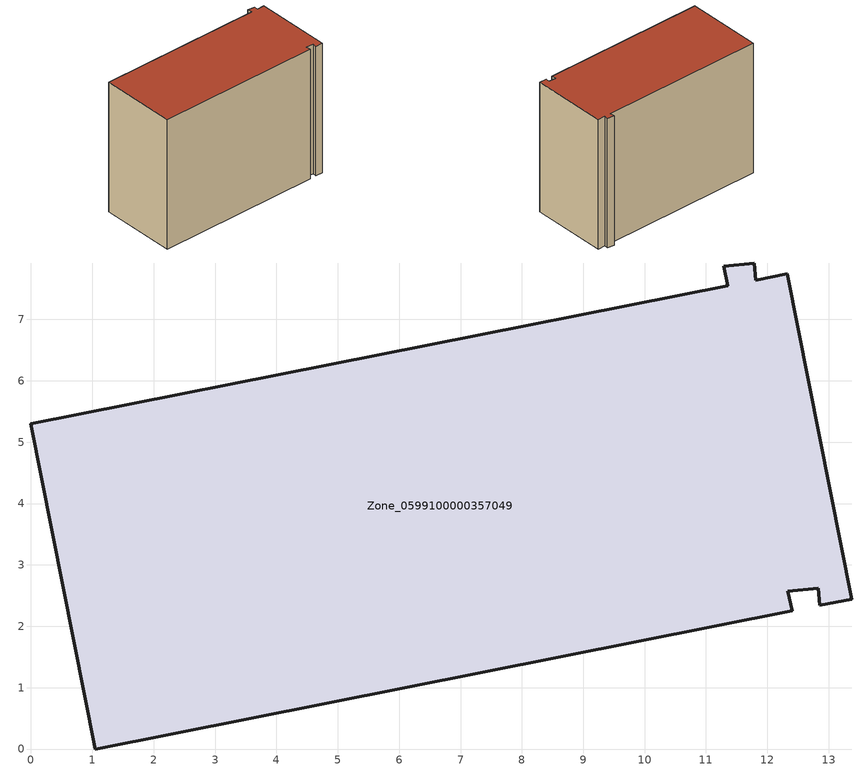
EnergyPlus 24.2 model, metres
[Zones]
Zone_0599100000357049
 floor ground (C_G): 11.81,7.64 12.32,7.74 13.37,2.44 12.86,2.34 12.83,2.62 12.34,2.57 12.41,2.25 1.05,0 0,5.3 11.36,7.55 11.29,7.87 11.79,7.92 z0
 wall outside (C_F): 1.05,0 12.41,2.25 12.34,2.57 12.83,2.62 12.86,2.34 13.37,2.44 12.32,7.74 11.81,7.64 11.79,7.92 11.29,7.87 11.36,7.55 0,5.3 1.05,0 z0:9.52
 roof outside (C_R): 11.79,7.92 11.29,7.87 11.36,7.55 0,5.3 1.05,0 12.41,2.25 12.34,2.57 12.83,2.62 12.86,2.34 13.37,2.44 12.32,7.74 11.81,7.64 z9.52
[BUILDING]
Pand.0599100000357049: North Axis=0; Terrain=City; Loads Convergence Tolerance Value=0.04; Temperature Convergence Tolerance Value=0.4; Solar Distribution=FullExterior; Maximum Number of Warmup Days=25; Minimum Number of Warmup Days=1
[Site:Location]
Rotterdam.The.Hague.AP_ZH_NLD Design_Conditions: Latitude=51.96; Longitude=4.45; Time Zone=1; Elevation=-4.5
[SITE:GROUNDTEMPERATURE:BUILDINGSURFACE]
18, 18, 18, 18, 18, 18, 18, 18, 18, 18, 18, 18
[MATERIAL] Thermal Absorptance=0.9; Solar Absorptance=0.7; Visible Absorptance=0.7
Name | Roughness | Thickness | Conductivity | Density | Specific Heat
G.TI.1992-2005 | MediumSmooth | 0.15 | 0.06 | 540 | 1210
F.TI.1992-2005 | Rough | 0.3 | 0.12 | 1920 | 840
R.TI.1992-2005 | MediumRough | 0.2 | 0.08 | 1500 | 1000
[CONSTRUCTION]
C_G: G.TI.1992-2005
C_F: F.TI.1992-2005
C_R: R.TI.1992-2005
[ZONE]
Zone_0599100000357049: Type=1; Multiplier=1; Ceiling Height=Autocalculate; Volume=Autocalculate; Floor Area=autocalculate; Part of Total Floor Area=Yes
[ZONEINFILTRATION:DESIGNFLOWRATE]
Infil_Zone_0599100000357049: Zone or ZoneList or Space or SpaceList=Zone_0599100000357049; Schedule=AlwaysOn; Design Flow Rate Calculation Method=Flow/Area; Flow Rate per Floor Area=0.0015; Constant Term Coefficient=1; Temperature Term Coefficient=0; Velocity Term Coefficient=0; Velocity Squared Term Coefficient=0
[HVACTEMPLATE:ZONE:IDEALLOADSAIRSYSTEM]
Zone_0599100000357049: Maximum Heating Supply Air Temperature=50; Minimum Cooling Supply Air Temperature=13; Maximum Heating Supply Air Humidity Ratio=0.0156; Minimum Cooling Supply Air Humidity Ratio=0.0077; Heating Limit=NoLimit; Cooling Limit=NoLimit; Dehumidification Control Type=ConstantSensibleHeatRatio; Cooling Sensible Heat Ratio=0.7; Dehumidification Setpoint=60; Humidification Control Type=None; Humidification Setpoint=30; Outdoor Air Method=None; Outdoor Air Flow Rate per Person=0.00944; Outdoor Air Flow Rate per Zone Floor Area=0; Outdoor Air Flow Rate per Zone=0; Demand Controlled Ventilation Type=None; Outdoor Air Economizer Type=NoEconomizer; Heat Recovery Type=None; Sensible Heat Recovery Effectiveness=0.7; Latent Heat Recovery Effectiveness=0.65
[ZONECONTROL:THERMOSTAT]
ThermostatControl_Zone_0599100000357049: Zone or ZoneList=Zone_0599100000357049; Control Type Schedule=DualSetpointControlType; Control 1=Thermostat_Zone_0599100000357049; Temperature Difference Between Cutout And Setpoint=0
[THERMOSTATSETPOINT:DUALSETPOINT]
Thermostat_Zone_0599100000357049: Heating Setpoint Temperature Schedule=HeatingSetpoint_Zone_0599100000357049; Cooling Setpoint Temperature Schedule=CoolingSetpoint_Zone_0599100000357049
[SCHEDULE:COMPACT]
HeatingSetpoint_Zone_0599100000357049: Through: 12/31, For: AllDays, Until: 24:00, 21
CoolingSetpoint_Zone_0599100000357049: Through: 12/31, For: AllDays, Until: 24:00, 24
DualSetpointControlType: Through: 12/31, For: AllDays, Until: 24:00, 4
AlwaysOn: Through: 12/31, For: AllDays, Until: 24:00, 1
